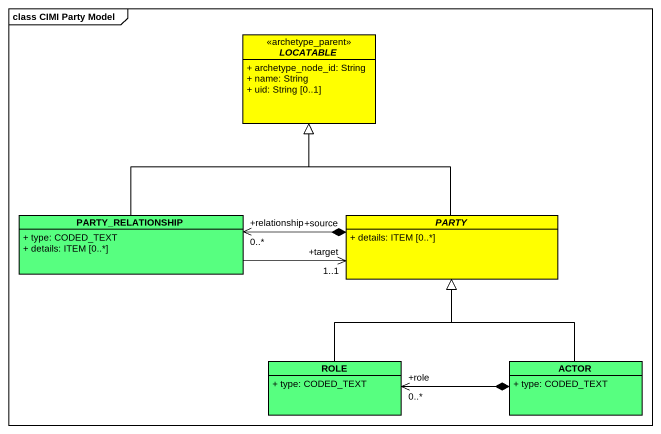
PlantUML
@startuml
mainframe class CIMI Party Model
hide circle
hide empty members
skinparam classAttributeIconSize 0
abstract class LOCATABLE <<archetype_parent>> #FFFF00 {
  + archetype_node_id: String
  + name: String
  + uid: String [0..1]
}
class PARTY_RELATIONSHIP #57FF80 {
  + type: CODED_TEXT
  + details: ITEM [0..*]
}
abstract class PARTY #FFFF00 {
  + details: ITEM [0..*]
}
class ROLE #57FF80 {
  + type: CODED_TEXT
}
class "ACTOR" as ACTOR_ #57FF80 {
  + type: CODED_TEXT
}
PARTY_RELATIONSHIP -up-|> LOCATABLE
PARTY_RELATIONSHIP -right-> "+target\n1..1" PARTY
PARTY -up-|> LOCATABLE
PARTY "+source" *-left-> "+relationship\n0..*" PARTY_RELATIONSHIP
ROLE -up-|> PARTY
ACTOR_ -up-|> PARTY
ACTOR_ *-left-> "+role\n0..*" ROLE
@enduml
